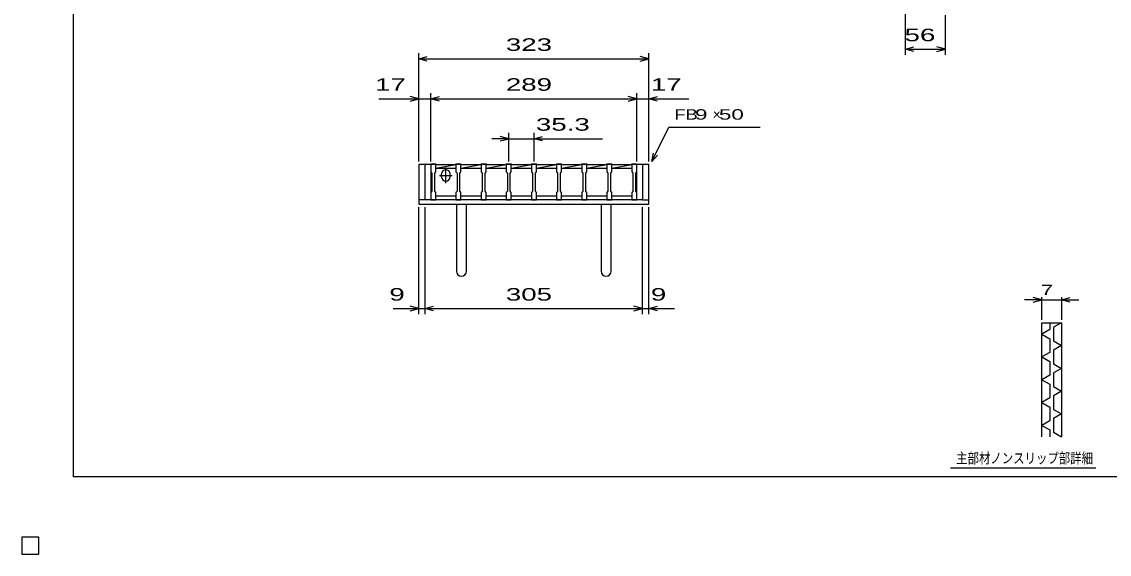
# Model space of a CAD drawing. Units: millimetres, scale not verified. Extents: x -1456 to 1385, y -1026 to 843.
# Drawn here: x -1456 to 70, y -1026 to -279 of the extents above; entities that cross this region are included whole.
import ezdxf
from ezdxf.enums import TextEntityAlignment as Align

# ---------------------------------------------------------------- set-up
doc = ezdxf.new("R2010")
doc.units = ezdxf.units.MM
doc.header["$LTSCALE"] = 8
for name, color, linetype, lineweight in [('0_2', 150, 'Continuous', 25), ('16', 3, 'Continuous', 25), ('19', 6, 'Continuous', 25), ('22', 4, 'Continuous', 25), ('24', 2, 'Continuous', 25), ('32', 4, 'Continuous', 25)]:
    doc.layers.add(name, color=color, linetype=linetype, lineweight=lineweight)
doc.styles.add('ベクトル', font='')
doc.styles.get('ベクトル').set_extended_font_data('ベクトル')

msp = doc.modelspace()

# ---------------------------------------------------------------- linework, layer by layer
at = {"layer": '0_2'}
for p, q in [((-1383.2, -917.2), (-1383.2, 842.8)), ((1384.8, -917.2), (-1383.2, -917.2)), ((-1432, -1002), (-1456, -1002)), ((-1456, -1002), (-1456, -1026)), ((-1432, -1002), (-1456, -1002)), ((-1456, -1002), (-1456, -1026)), ((-1432, -1002), (-1456, -1002)), ((-1456, -1002), (-1456, -1026)), ((-1432, -1002), (-1456, -1002)), ((-1456, -1002), (-1456, -1026)), ((-1432, -1002), (-1456, -1002)), ((-1456, -1002), (-1456, -1026)), ((-1432, -1026), (-1432, -1002)), ((-1432, -1026), (-1432, -1002)), ((-1432, -1026), (-1432, -1002)), ((-1432, -1026), (-1432, -1002)), ((-1432, -1026), (-1432, -1002)), ((-1456, -1026), (-1432, -1026)), ((-1456, -1026), (-1432, -1026)), ((-1456, -1026), (-1432, -1026)), ((-1456, -1026), (-1432, -1026)), ((-1456, -1026), (-1432, -1026))]:
    msp.add_line(p, q, dxfattribs=at)
at = {"layer": '16'}
for p, q in [((-882, -479), (-882, -478.3)), ((-882, -478.3), (-875, -478.3)), ((-882, -479), (-882, -489.5)), ((-875, -479), (-882, -479)), ((-882, -479), (-882, -523)), ((-875, -478.3), (-875, -479)), ((-875, -489.5), (-875, -479)), ((-875, -479), (-846.7, -479)), ((-875, -484.5), (-846.7, -479)), ((-875, -484.5), (-846.7, -484.5)), ((-860.85, -505.5), (-860.85, -483.5)), ((-846.7, -479), (-846.7, -478.3)), ((-846.7, -478.3), (-839.7, -478.3)), ((-846.7, -479), (-846.7, -489.5)), ((-839.7, -479), (-846.7, -479)), ((-839.7, -478.3), (-839.7, -479)), ((-839.7, -489.5), (-839.7, -479)), ((-839.7, -479), (-811.4, -479)), ((-839.7, -484.5), (-811.4, -479)), ((-839.7, -484.5), (-811.4, -484.5)), ((-811.4, -479), (-811.4, -478.3)), ((-811.4, -478.3), (-804.4, -478.3)), ((-811.4, -479), (-811.4, -489.5)), ((-804.4, -479), (-811.4, -479)), ((-804.4, -478.3), (-804.4, -479)), ((-804.4, -489.5), (-804.4, -479)), ((-804.4, -479), (-776.1, -479)), ((-804.4, -484.5), (-776.1, -479)), ((-804.4, -484.5), (-776.1, -484.5)), ((-776.1, -479), (-776.1, -478.3)), ((-776.1, -478.3), (-769.1, -478.3)), ((-776.1, -479), (-776.1, -489.5)), ((-769.1, -479), (-776.1, -479)), ((-769.1, -478.3), (-769.1, -479)), ((-769.1, -489.5), (-769.1, -479)), ((-769.1, -479), (-740.8, -479)), ((-769.1, -484.5), (-740.8, -479)), ((-769.1, -484.5), (-740.8, -484.5)), ((-740.8, -479), (-740.8, -478.3)), ((-740.8, -478.3), (-733.8, -478.3)), ((-740.8, -479), (-740.8, -489.5)), ((-733.8, -479), (-740.8, -479)), ((-733.8, -478.3), (-733.8, -479)), ((-733.8, -489.5), (-733.8, -479)), ((-733.8, -479), (-705.5, -479)), ((-733.8, -484.5), (-705.5, -479)), ((-733.8, -484.5), (-705.5, -484.5)), ((-705.5, -479), (-705.5, -478.3)), ((-705.5, -478.3), (-698.5, -478.3)), ((-705.5, -479), (-705.5, -489.5)), ((-698.5, -479), (-705.5, -479)), ((-698.5, -478.3), (-698.5, -479)), ((-698.5, -489.5), (-698.5, -479)), ((-698.5, -479), (-670.2, -479)), ((-698.5, -484.5), (-670.2, -479)), ((-698.5, -484.5), (-670.2, -484.5)), ((-670.2, -479), (-670.2, -478.3)), ((-670.2, -478.3), (-663.2, -478.3)), ((-670.2, -479), (-670.2, -489.5)), ((-663.2, -479), (-670.2, -479)), ((-663.2, -478.3), (-663.2, -479)), ((-663.2, -489.5), (-663.2, -479)), ((-663.2, -479), (-634.9, -479)), ((-663.2, -484.5), (-634.9, -479)), ((-663.2, -484.5), (-634.9, -484.5)), ((-634.9, -479), (-634.9, -478.3)), ((-634.9, -478.3), (-627.9, -478.3)), ((-634.9, -479), (-634.9, -489.5)), ((-627.9, -479), (-634.9, -479)), ((-627.9, -478.3), (-627.9, -479)), ((-627.9, -489.5), (-627.9, -479)), ((-627.9, -479), (-600, -479)), ((-627.9, -484.5), (-600, -479.078)), ((-627.9, -484.5), (-600, -484.5)), ((-600, -479), (-600, -478.3)), ((-600, -478.3), (-593, -478.3)), ((-600, -479), (-600, -489.5)), ((-593, -479), (-600, -479)), ((-593, -478.3), (-593, -479)), ((-593, -489.5), (-593, -479)), ((-593, -523), (-593, -479)), ((-882, -489.5), (-880.5, -491.5)), ((-880.5, -491.5), (-880.5, -516.5)), ((-876.5, -491.5), (-875, -489.5)), ((-876.5, -516.5), (-876.5, -491.5)), ((-869.85, -494.5), (-851.85, -494.5)), ((-866.85, -496.5), (-866.85, -492.5)), ((-854.85, -496.5), (-854.85, -492.5)), ((-846.7, -489.5), (-845.2, -491.5)), ((-845.2, -491.5), (-845.2, -516.5)), ((-841.2, -491.5), (-839.7, -489.5)), ((-841.2, -516.5), (-841.2, -491.5)), ((-811.4, -489.5), (-809.9, -491.5)), ((-809.9, -491.5), (-809.9, -516.5)), ((-805.9, -491.5), (-804.4, -489.5)), ((-805.9, -516.5), (-805.9, -491.5)), ((-776.1, -489.5), (-774.6, -491.5)), ((-774.6, -491.5), (-774.6, -516.5)), ((-770.6, -491.5), (-769.1, -489.5)), ((-770.6, -516.5), (-770.6, -491.5)), ((-740.8, -489.5), (-739.3, -491.5)), ((-739.3, -491.5), (-739.3, -516.5)), ((-735.3, -491.5), (-733.8, -489.5)), ((-735.3, -516.5), (-735.3, -491.5)), ((-705.5, -489.5), (-704, -491.5)), ((-704, -491.5), (-704, -516.5)), ((-700, -491.5), (-698.5, -489.5)), ((-700, -516.5), (-700, -491.5)), ((-670.2, -489.5), (-668.7, -491.5)), ((-668.7, -491.5), (-668.7, -516.5)), ((-664.7, -491.5), (-663.2, -489.5)), ((-664.7, -516.5), (-664.7, -491.5)), ((-634.9, -489.5), (-633.4, -491.5)), ((-633.4, -491.5), (-633.4, -516.5)), ((-629.4, -491.5), (-627.9, -489.5)), ((-629.4, -516.5), (-629.4, -491.5)), ((-600, -489.5), (-598.5, -491.5)), ((-598.5, -491.5), (-598.5, -516.5)), ((-594.5, -491.5), (-593, -489.5)), ((-594.5, -516.5), (-594.5, -491.5)), ((-880.5, -516.5), (-882, -518.5)), ((-882, -518.5), (-882, -529)), ((-875, -518.5), (-876.5, -516.5)), ((-875, -529), (-875, -518.5)), ((-845.2, -516.5), (-846.7, -518.5)), ((-846.7, -518.5), (-846.7, -529)), ((-839.7, -518.5), (-841.2, -516.5)), ((-839.7, -529), (-839.7, -518.5)), ((-809.9, -516.5), (-811.4, -518.5)), ((-811.4, -518.5), (-811.4, -529)), ((-804.4, -518.5), (-805.9, -516.5)), ((-804.4, -529), (-804.4, -518.5)), ((-774.6, -516.5), (-776.1, -518.5)), ((-776.1, -518.5), (-776.1, -529)), ((-769.1, -518.5), (-770.6, -516.5)), ((-769.1, -529), (-769.1, -518.5)), ((-739.3, -516.5), (-740.8, -518.5)), ((-740.8, -518.5), (-740.8, -529)), ((-733.8, -518.5), (-735.3, -516.5)), ((-733.8, -529), (-733.8, -518.5)), ((-704, -516.5), (-705.5, -518.5)), ((-705.5, -518.5), (-705.5, -529)), ((-698.5, -518.5), (-700, -516.5)), ((-698.5, -529), (-698.5, -518.5)), ((-668.7, -516.5), (-670.2, -518.5)), ((-670.2, -518.5), (-670.2, -529)), ((-663.2, -518.5), (-664.7, -516.5)), ((-663.2, -529), (-663.2, -518.5)), ((-633.4, -516.5), (-634.9, -518.5)), ((-634.9, -518.5), (-634.9, -529)), ((-627.9, -518.5), (-629.4, -516.5)), ((-627.9, -529), (-627.9, -518.5)), ((-598.5, -516.5), (-600, -518.5)), ((-600, -518.5), (-600, -529)), ((-593, -518.5), (-594.5, -516.5)), ((-593, -529), (-593, -518.5)), ((-882, -529), (-875, -529)), ((-875, -523), (-846.7, -523)), ((-846.7, -529), (-839.7, -529)), ((-839.7, -523), (-811.4, -523)), ((-811.4, -529), (-804.4, -529)), ((-804.4, -523), (-776.1, -523)), ((-776.1, -529), (-769.1, -529)), ((-769.1, -523), (-740.8, -523)), ((-740.8, -529), (-733.8, -529)), ((-733.8, -523), (-705.5, -523)), ((-705.5, -529), (-698.5, -529)), ((-698.5, -523), (-670.2, -523)), ((-670.2, -529), (-663.2, -529)), ((-663.2, -523), (-634.9, -523)), ((-634.9, -529), (-627.9, -529)), ((-627.9, -523), (-600, -523)), ((-600, -529), (-593, -529)), ((-1432, -1002), (-1456, -1002)), ((-1456, -1002), (-1456, -1026)), ((-1432, -1002), (-1456, -1002)), ((-1456, -1002), (-1456, -1026)), ((-1432, -1002), (-1456, -1002)), ((-1456, -1002), (-1456, -1026)), ((-1432, -1002), (-1456, -1002)), ((-1456, -1002), (-1456, -1026)), ((-1432, -1002), (-1456, -1002)), ((-1456, -1002), (-1456, -1026)), ((-1432, -1026), (-1432, -1002)), ((-1432, -1026), (-1432, -1002)), ((-1432, -1026), (-1432, -1002)), ((-1432, -1026), (-1432, -1002)), ((-1432, -1026), (-1432, -1002)), ((-1456, -1026), (-1432, -1026)), ((-1456, -1026), (-1432, -1026)), ((-1456, -1026), (-1432, -1026)), ((-1456, -1026), (-1432, -1026)), ((-1456, -1026), (-1432, -1026))]:
    msp.add_line(p, q, dxfattribs=at)
for centre, start, end in [((-860.85, -492.5), 0, 180), ((-860.85, -496.5), 180, 0)]:
    msp.add_arc(centre, 6, start, end, dxfattribs=at)
at = {"layer": '19'}
for p, q in [((-882, -479), (-899, -479)), ((-899, -479), (-899, -535)), ((-890, -529), (-890, -479)), ((-576, -479), (-593, -479)), ((-585, -479), (-585, -529)), ((-576, -535), (-576, -479)), ((-890, -529), (-899, -529)), ((-585, -529), (-890, -529)), ((-585, -529), (-576, -529)), ((-899, -535), (-576, -535)), ((-846, -535), (-846, -629)), ((-832, -629), (-832, -535)), ((-643, -535), (-643, -629)), ((-629, -629), (-629, -535))]:
    msp.add_line(p, q, dxfattribs=at)
for centre in [(-839, -629), (-636, -629)]:
    msp.add_arc(centre, 7, 180, 0, dxfattribs=at)
at = {"layer": '22'}
for p, q in [((-216, -325.5), (-216, -141.5)), ((-160, -325.5), (-160, -269.5)), ((-216, -317.5), (-204, -314.3)), ((-204, -320.7), (-216, -317.5)), ((-216, -317.5), (-160, -317.5)), ((-160, -317.5), (-172, -314.3)), ((-172, -320.7), (-160, -317.5)), ((-899, -475), (-899, -323)), ((-899, -331), (-887, -327.8)), ((-887, -334.2), (-899, -331)), ((-899, -331), (-576, -331)), ((-576, -331), (-588, -327.8)), ((-588, -334.2), (-576, -331)), ((-576, -475), (-576, -323)), ((-899, -475), (-899, -379)), ((-882, -475), (-882, -379)), ((-593, -475), (-593, -379)), ((-576, -475), (-576, -379)), ((-955, -387), (-899, -387)), ((-899, -387), (-911, -383.8)), ((-911, -390.2), (-899, -387)), ((-899, -387), (-882, -387)), ((-882, -387), (-870, -383.8)), ((-870, -390.2), (-882, -387)), ((-882, -387), (-593, -387)), ((-593, -387), (-605, -383.8)), ((-605, -390.2), (-593, -387)), ((-593, -387), (-576, -387)), ((-576, -387), (-564, -383.8)), ((-564, -390.2), (-576, -387)), ((-576, -387), (-520, -387)), ((-572, -475), (-548, -427)), ((-548, -427), (-420, -427)), ((-772.6, -443), (-784.6, -439.8)), ((-772.6, -475), (-772.6, -435)), ((-737.3, -435), (-737.3, -475)), ((-737.3, -443), (-725.3, -439.8)), ((-772.6, -443), (-796.6, -443)), ((-784.6, -446.2), (-772.6, -443)), ((-772.6, -443), (-737.3, -443)), ((-725.3, -446.2), (-737.3, -443)), ((-737.3, -443), (-641.3, -443)), ((-572, -475), (-569.6, -463.32)), ((-572, -475), (-564, -466.2)), ((-899, -689.4), (-899, -539)), ((-890, -689.4), (-890, -539)), ((-585, -689.4), (-585, -539)), ((-576, -689.4), (-576, -539)), ((-935, -681.4), (-899, -681.4)), ((-899, -681.4), (-911, -678.2)), ((-911, -684.6), (-899, -681.4)), ((-899, -681.4), (-890, -681.4)), ((-890, -681.4), (-878, -678.2)), ((-878, -684.6), (-890, -681.4)), ((-890, -681.4), (-585, -681.4)), ((-585, -681.4), (-597, -678.2)), ((-597, -684.6), (-585, -681.4)), ((-585, -681.4), (-576, -681.4)), ((-576, -681.4), (-564, -678.2)), ((-564, -684.6), (-576, -681.4)), ((-576, -681.4), (-540, -681.4))]:
    msp.add_line(p, q, dxfattribs=at)
at = {"layer": '22', "color": 2}
for p, q in [((-1432, -1002), (-1456, -1002)), ((-1456, -1002), (-1456, -1026)), ((-1432, -1002), (-1456, -1002)), ((-1456, -1002), (-1456, -1026)), ((-1432, -1002), (-1456, -1002)), ((-1456, -1002), (-1456, -1026)), ((-1432, -1026), (-1432, -1002)), ((-1432, -1026), (-1432, -1002)), ((-1432, -1026), (-1432, -1002)), ((-1456, -1026), (-1432, -1026)), ((-1456, -1026), (-1432, -1026)), ((-1456, -1026), (-1432, -1026))]:
    msp.add_line(p, q, dxfattribs=at)
at = {"layer": '24', "color": 4}
for p, q in [((-1432, -1002), (-1456, -1002)), ((-1456, -1002), (-1456, -1026)), ((-1432, -1002), (-1456, -1002)), ((-1456, -1002), (-1456, -1026)), ((-1432, -1002), (-1456, -1002)), ((-1456, -1002), (-1456, -1026)), ((-1432, -1026), (-1432, -1002)), ((-1432, -1026), (-1432, -1002)), ((-1432, -1026), (-1432, -1002)), ((-1456, -1026), (-1432, -1026)), ((-1456, -1026), (-1432, -1026)), ((-1456, -1026), (-1432, -1026))]:
    msp.add_line(p, q, dxfattribs=at)
at = {"layer": '32'}
for p, q in [((-24.8, -669.2), (-48.8, -669.2)), ((-24.8, -669.2), (-36.8, -666)), ((-36.8, -672.4), (-24.8, -669.2)), ((-24.8, -697.2), (-24.8, -665.2)), ((-24.8, -669.2), (3.2, -669.2)), ((3.2, -665.2), (3.2, -697.2)), ((3.2, -669.2), (15.2, -666)), ((15.2, -672.4), (3.2, -669.2)), ((3.2, -669.2), (27.2, -669.2)), ((-24.8, -701.2), (3.2, -701.2)), ((-24.8, -861.2), (-24.8, -701.2)), ((-13.6, -701.2), (-13.6, -710.8)), ((3.2, -701.2), (-8, -707.6)), ((3.2, -701.2), (3.2, -861.2)), ((-13.6, -710.8), (-24.8, -717.2)), ((-24.8, -717.2), (-13.6, -723.6)), ((-8, -707.6), (-8, -726.8)), ((-13.6, -723.6), (-13.6, -742.8)), ((-8, -726.8), (3.2, -733.2)), ((-13.6, -742.8), (-24.8, -749.2)), ((3.2, -733.2), (-8, -739.6)), ((-8, -739.6), (-8, -758.8)), ((-24.8, -749.2), (-13.6, -755.6)), ((-13.6, -755.6), (-13.6, -774.8)), ((-8, -758.8), (3.2, -765.2)), ((-13.6, -774.8), (-24.8, -781.2)), ((3.2, -765.2), (-8, -771.6)), ((-8, -771.6), (-8, -790.8)), ((-24.8, -781.2), (-13.6, -787.6)), ((-13.6, -787.6), (-13.6, -806.8)), ((-8, -790.8), (3.2, -797.2)), ((-13.6, -806.8), (-24.8, -813.2)), ((3.2, -797.2), (-8, -803.6)), ((-8, -803.6), (-8, -822.8)), ((-24.8, -813.2), (-13.6, -819.6)), ((-13.6, -819.6), (-13.6, -838.8)), ((-8, -822.8), (3.2, -829.2)), ((-13.6, -838.8), (-24.8, -845.2)), ((3.2, -829.2), (-8, -835.6)), ((-8, -835.6), (-8, -854.8)), ((-24.8, -845.2), (-13.6, -851.6)), ((-13.6, -851.6), (-13.6, -861.2)), ((-8, -854.8), (3.2, -861.2)), ((51.2, -905.2), (-152.8, -905.2)), ((-1432, -1002), (-1456, -1002)), ((-1456, -1002), (-1456, -1026)), ((-1432, -1002), (-1456, -1002)), ((-1456, -1002), (-1456, -1026)), ((-1432, -1002), (-1456, -1002)), ((-1456, -1002), (-1456, -1026)), ((-1432, -1002), (-1456, -1002)), ((-1456, -1002), (-1456, -1026)), ((-1432, -1002), (-1456, -1002)), ((-1456, -1002), (-1456, -1026)), ((-1432, -1026), (-1432, -1002)), ((-1432, -1026), (-1432, -1002)), ((-1432, -1026), (-1432, -1002)), ((-1432, -1026), (-1432, -1002)), ((-1432, -1026), (-1432, -1002)), ((-1456, -1026), (-1432, -1026)), ((-1456, -1026), (-1432, -1026)), ((-1456, -1026), (-1432, -1026)), ((-1456, -1026), (-1432, -1026)), ((-1456, -1026), (-1432, -1026))]:
    msp.add_line(p, q, dxfattribs=at)

# ---------------------------------------------------------------- texts
at = {"layer": '22', "color": 2, "style": 'ベクトル'}
for s, height, width, p in [(' 56 ', 17.6, 1.65, (-228, -297.5)), (' 323 ', 17.6, 1.65, (-787.5, -311)), (' 17 ', 17.6, 1.65, (-971, -367)), (' 289 ', 17.6, 1.65, (-787.5, -367)), (' 17 ', 17.6, 1.65, (-584, -367)), ('FB', 14.66, 1.3, (-540, -409)), (' 9 ', 14.66, 1.6, (-520, -409)), (' 50 ', 14.66, 1.6, (-486.4, -409)), (' 35.3 ', 17.6, 1.65, (-745.3, -423)), (' 9 ', 17.6, 1.65, (-951, -661.4)), (' 305 ', 17.6, 1.65, (-787.5, -661.4)), (' 9 ', 17.6, 1.65, (-584, -661.4))]:
    msp.add_text(s, height=height, dxfattribs=dict(at, width=width)).set_placement(p, align=Align.MIDDLE_LEFT)
msp.add_text('×', height=14.66, dxfattribs=at).set_placement((-486.4, -409), align=Align.MIDDLE_LEFT)
at = {"layer": '32', "color": 2, "style": 'ベクトル'}
for s, width, p in [(' 7 ', 1.6, (-34.8, -655.2)), ('主部材ノンスリップ部詳細', 0.8, (-144.8, -891.2))]:
    msp.add_text(s, height=14.66, dxfattribs=dict(at, width=width)).set_placement(p, align=Align.MIDDLE_LEFT)

doc.saveas('drawing.dxf')
